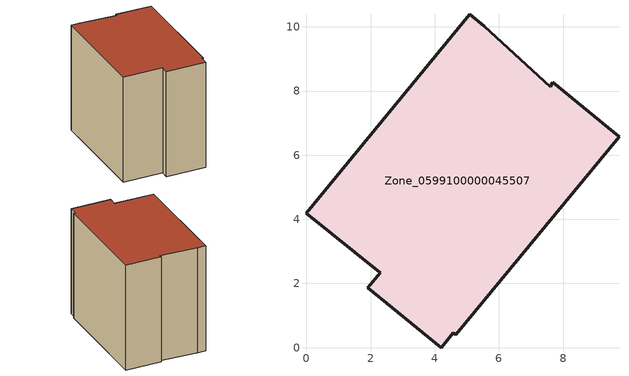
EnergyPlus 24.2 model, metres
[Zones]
Zone_0599100000045507
 floor ground (C_G): 1.9,1.87 2.29,2.33 0,4.2 5.08,10.39 5.54,10.02 7.6,8.13 7.67,8.27 9.74,6.58 4.65,0.4 4.57,0.46 4.19,0 z0
 wall outside (C_F): 2.29,2.33 1.9,1.87 4.19,0 4.57,0.46 4.65,0.4 9.74,6.58 7.67,8.27 7.6,8.13 5.54,10.02 5.08,10.39 0,4.2 2.29,2.33 z0:8.1
 roof outside (C_R): 7.6,8.13 5.54,10.02 5.08,10.39 0,4.2 2.29,2.33 1.9,1.87 4.19,0 4.57,0.46 4.65,0.4 9.74,6.58 7.67,8.27 z8.1
[BUILDING]
Pand.0599100000045507: North Axis=0; Terrain=City; Loads Convergence Tolerance Value=0.04; Temperature Convergence Tolerance Value=0.4; Solar Distribution=FullExterior; Maximum Number of Warmup Days=25; Minimum Number of Warmup Days=1
[Site:Location]
Rotterdam.The.Hague.AP_ZH_NLD Design_Conditions: Latitude=51.96; Longitude=4.45; Time Zone=1; Elevation=-4.5
[SITE:GROUNDTEMPERATURE:BUILDINGSURFACE]
18, 18, 18, 18, 18, 18, 18, 18, 18, 18, 18, 18
[MATERIAL] Thermal Absorptance=0.9; Solar Absorptance=0.7; Visible Absorptance=0.7
Name | Roughness | Thickness | Conductivity | Density | Specific Heat
G.TI.1946-1964 | MediumSmooth | 0.15 | 1 | 540 | 1210
F.TI.1946-1964 | Rough | 0.3 | 0.857143 | 1920 | 840
R.TI.1946-1964 | MediumRough | 0.2 | 0.277778 | 1500 | 1000
[CONSTRUCTION]
C_G: G.TI.1946-1964
C_F: F.TI.1946-1964
C_R: R.TI.1946-1964
[ZONE]
Zone_0599100000045507: Type=1; Multiplier=1; Ceiling Height=Autocalculate; Volume=Autocalculate; Floor Area=autocalculate; Part of Total Floor Area=Yes
[ZONEINFILTRATION:DESIGNFLOWRATE]
Infil_Zone_0599100000045507: Zone or ZoneList or Space or SpaceList=Zone_0599100000045507; Schedule=AlwaysOn; Design Flow Rate Calculation Method=Flow/Area; Flow Rate per Floor Area=0.003; Constant Term Coefficient=1; Temperature Term Coefficient=0; Velocity Term Coefficient=0; Velocity Squared Term Coefficient=0
[HVACTEMPLATE:ZONE:IDEALLOADSAIRSYSTEM]
Zone_0599100000045507: Maximum Heating Supply Air Temperature=50; Minimum Cooling Supply Air Temperature=13; Maximum Heating Supply Air Humidity Ratio=0.0156; Minimum Cooling Supply Air Humidity Ratio=0.0077; Heating Limit=NoLimit; Cooling Limit=NoLimit; Dehumidification Control Type=ConstantSensibleHeatRatio; Cooling Sensible Heat Ratio=0.7; Dehumidification Setpoint=60; Humidification Control Type=None; Humidification Setpoint=30; Outdoor Air Method=None; Outdoor Air Flow Rate per Person=0.00944; Outdoor Air Flow Rate per Zone Floor Area=0; Outdoor Air Flow Rate per Zone=0; Demand Controlled Ventilation Type=None; Outdoor Air Economizer Type=NoEconomizer; Heat Recovery Type=None; Sensible Heat Recovery Effectiveness=0.7; Latent Heat Recovery Effectiveness=0.65
[ZONECONTROL:THERMOSTAT]
ThermostatControl_Zone_0599100000045507: Zone or ZoneList=Zone_0599100000045507; Control Type Schedule=DualSetpointControlType; Control 1=Thermostat_Zone_0599100000045507; Temperature Difference Between Cutout And Setpoint=0
[THERMOSTATSETPOINT:DUALSETPOINT]
Thermostat_Zone_0599100000045507: Heating Setpoint Temperature Schedule=HeatingSetpoint_Zone_0599100000045507; Cooling Setpoint Temperature Schedule=CoolingSetpoint_Zone_0599100000045507
[SCHEDULE:COMPACT]
HeatingSetpoint_Zone_0599100000045507: Through: 12/31, For: AllDays, Until: 24:00, 21
CoolingSetpoint_Zone_0599100000045507: Through: 12/31, For: AllDays, Until: 24:00, 24
DualSetpointControlType: Through: 12/31, For: AllDays, Until: 24:00, 4
AlwaysOn: Through: 12/31, For: AllDays, Until: 24:00, 1
